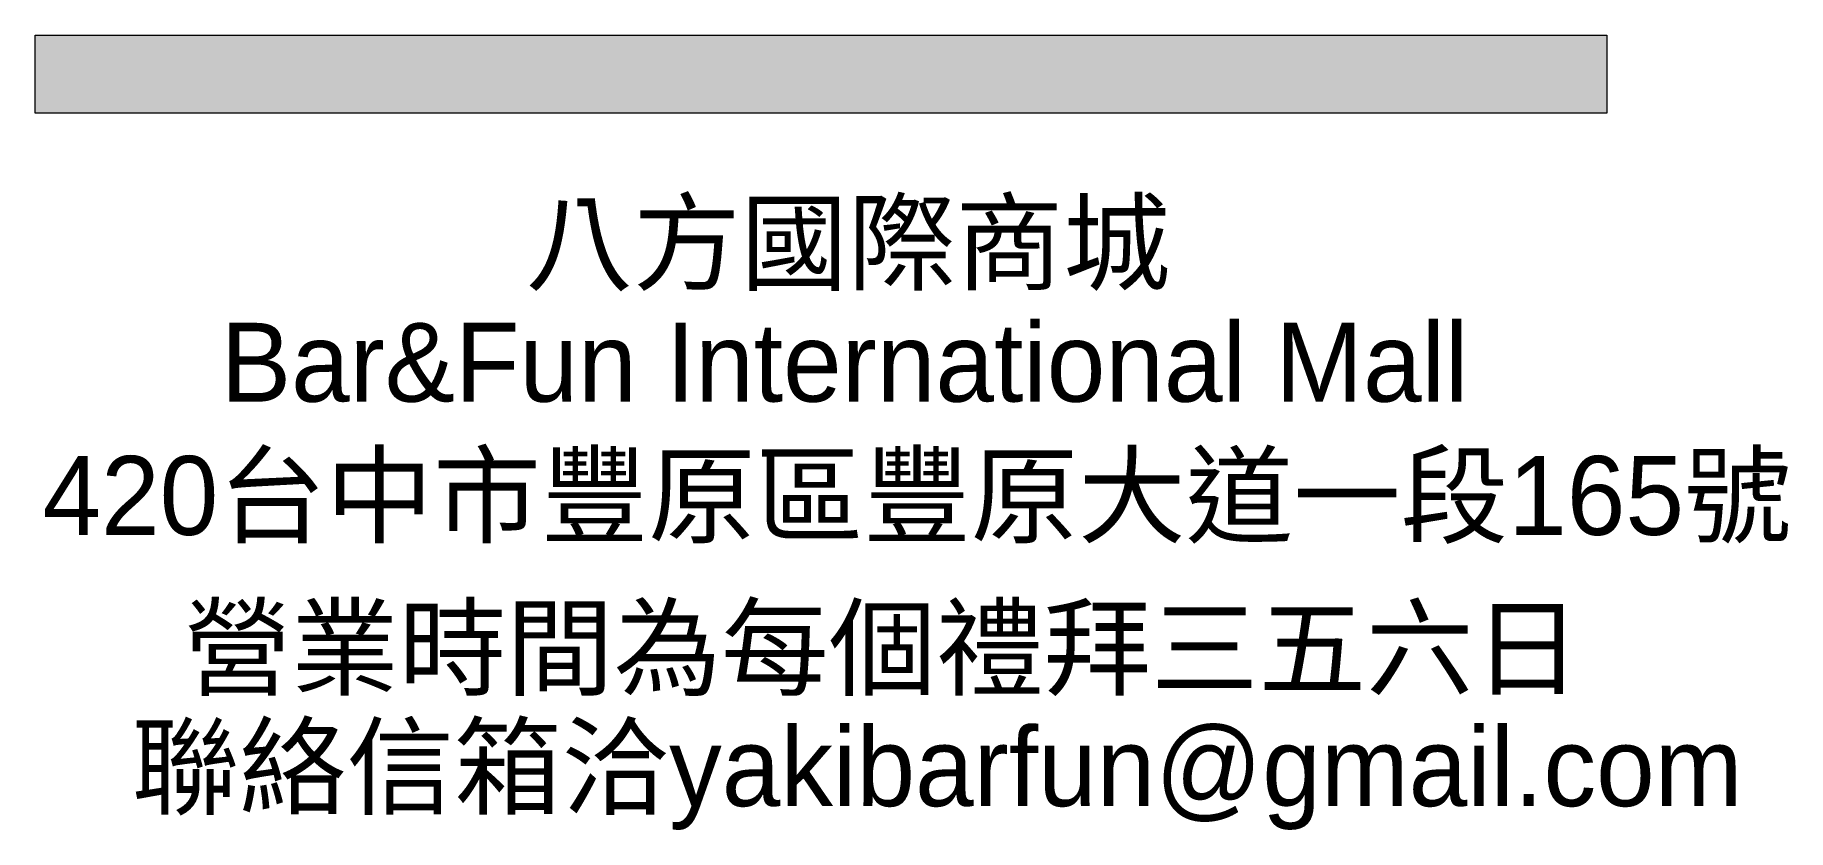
# Model space of a CAD drawing. Header units: inches. Extents: x 416 to 890, y -755 to -208.
# Drawn here: x 418 to 889.8, y -422 to -208 of the extents above; entities outside this region: 2.
import ezdxf

# ---------------------------------------------------------------- set-up
doc = ezdxf.new("R2010")
doc.units = ezdxf.units.IN
doc.header["$MEASUREMENT"] = 0
doc.layers.add('_U+5716_U+5C64 1', color=7, linetype='Continuous')

msp = doc.modelspace()

# ---------------------------------------------------------------- hatches: boundary and pattern name
at = {"layer": '_U+5716_U+5C64 1', "true_color": 0xededec}
h = msp.add_hatch(color=7, dxfattribs=at)
h.dxf.hatch_style = 2
h.paths.add_polyline_path([(841, -229), (418, -229), (418, -208), (841, -208)])

# ---------------------------------------------------------------- linework, layer by layer
at = {"layer": '_U+5716_U+5C64 1', "lineweight": 0}
msp.add_lwpolyline([(841, -229), (418, -229), (418, -208), (841, -208), (841, -229)], dxfattribs=at)
at = {"layer": '_U+5716_U+5C64 1', "color": 7, "lineweight": 35, "true_color": 0xf7f7f7}
msp.add_lwpolyline([(416.03, -755), (696.01, -755)], dxfattribs=at)

# ---------------------------------------------------------------- texts
at = {"layer": '_U+5716_U+5C64 1', "color": 7, "true_color": 0xededec, "char_height": 21.24, "attachment_point": 7}
for s, insert in [('\\fSentyTang|b0|i0|c0|p34;\\W0.99856;八方國際商城', (550, -277)), ('\\fSentyTang|b0|i0|c0|p34;\\W0.99856;Bar&Fun International Mall', (468, -307)), ('\\fSentyTang|b0|i0|c0|p34;\\W0.99856;420台中市豐原區豐原大道一段165號', (420, -345)), ('\\fSentyTang|b0|i0|c0|p34;\\W0.99856;營業時間為每個禮拜三五六日', (458, -386)), ('\\fSentyTang|b0|i0|c0|p34;\\W0.99856;聯絡信箱洽\\fSentyMARUKO|b0|i0|c0|p34;yakibarfun@gmail.com', (444, -422)), ('\\fSentyTang|b0|i0|c0|p34;\\W0.99856;yaki紅茶嬤的粉專點這裡', (416.03, -750.45))]:
    msp.add_mtext(s, dxfattribs=dict(at, insert=insert))

doc.saveas('drawing.dxf')
